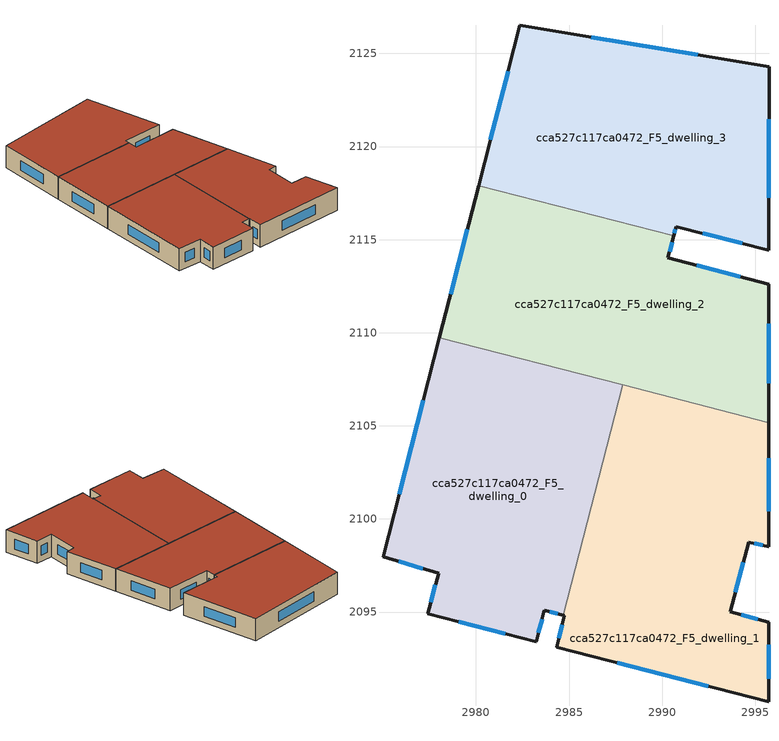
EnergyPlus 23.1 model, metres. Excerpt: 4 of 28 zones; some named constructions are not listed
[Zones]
cca527c117ca0472_F5_dwelling_0
 floor to cca527c117ca0472_F4_dwelling_0 (EU_floor_Construction): 2987.87,2107.2 2984.68,2094.82 2983.68,2095.1 2983.23,2093.41 2977.42,2094.91 2977.99,2097.08 2975.01,2097.98 2978.04,2109.73 z15
 wall outside (EU_wall_Construction): 2978.04,2109.73 2975.01,2097.98 2977.99,2097.08 2977.42,2094.91 2983.23,2093.41 2983.68,2095.1 2984.68,2094.82 z15:18
 wall to cca527c117ca0472_F5_dwelling_1 (EU_wall_Construction): 2984.68,2094.82 2987.87,2107.2 z15:18
 wall to cca527c117ca0472_F5_dwelling_2 (EU_wall_Construction): 2987.87,2107.2 2978.04,2109.73 z15:18
 window (EU_Window_Construction): 2979.08,2094.48 2981.57,2093.83 / 2977.83,2096.46 2977.58,2095.53 / 2975.86,2097.73 2977.14,2097.34 / 2977.17,2106.38 2975.87,2101.34 / 2983.97,2095.02 2984.4,2094.9 / 2983.36,2093.89 2983.55,2094.62 z15.86:17.14
 roof outside (EU_roof_Construction): 2984.68,2094.82 2987.87,2107.2 2978.04,2109.73 2975.01,2097.98 2977.99,2097.08 2977.42,2094.91 2983.23,2093.41 2983.68,2095.1 z18
cca527c117ca0472_F5_dwelling_1
 floor to cca527c117ca0472_F4_dwelling_1 (EU_floor_Construction): 2995.73,2105.17 2995.72,2098.52 2994.64,2098.75 2993.65,2095 2995.72,2094.46 2995.72,2090.18 2984.33,2093.12 2984.76,2094.8 2984.68,2094.82 2987.87,2107.2 z15
 wall outside (EU_wall_Construction): 2984.68,2094.82 2984.76,2094.8 2984.33,2093.12 2995.72,2090.18 2995.72,2094.46 2993.65,2095 2994.64,2098.75 2995.72,2098.52 2995.73,2105.17 z15:18
 wall to cca527c117ca0472_F5_dwelling_2 (EU_wall_Construction): 2995.73,2105.17 2987.87,2107.2 z15:18
 window (EU_Window_Construction): 2984.63,2094.32 2984.45,2093.6 / 2995.73,2100.42 2995.73,2103.27 / 2994.95,2098.68 2995.42,2098.59 / 2993.93,2096.07 2994.36,2097.68 / 2995.13,2094.62 2994.24,2094.85 / 2995.72,2091.41 2995.72,2093.24 / 2987.58,2092.28 2992.47,2091.02 z15.86:17.14
 roof outside (EU_roof_Construction): 2995.72,2090.18 2995.72,2094.46 2993.65,2095 2994.64,2098.75 2995.72,2098.52 2995.73,2105.17 2987.87,2107.2 2984.68,2094.82 2984.76,2094.8 2984.33,2093.12 z18
cca527c117ca0472_F5_dwelling_2
 floor to cca527c117ca0472_F4_dwelling_2 (EU_floor_Construction): 2995.73,2112.61 2995.73,2105.17 2978.04,2109.73 2980.15,2117.91 2990.62,2115.21 2990.31,2114.02 z15
 wall outside (EU_wall_Construction): 2995.73,2105.17 2995.73,2112.61 2990.31,2114.02 2990.62,2115.21 / 2980.15,2117.91 2978.04,2109.73 z15:18
 wall to cca527c117ca0472_F5_dwelling_3 (EU_wall_Construction): 2990.62,2115.21 2980.15,2117.91 z15:18
 window (EU_Window_Construction): 2990.4,2114.36 2990.53,2114.87 / 2994.18,2113.02 2991.86,2113.62 / 2995.73,2107.3 2995.73,2110.49 / 2979.54,2115.57 2978.64,2112.07 z15.86:17.14
 roof outside (EU_roof_Construction): 2995.73,2105.17 2995.73,2112.61 2990.31,2114.02 2990.62,2115.21 2980.15,2117.91 2978.04,2109.73 z18
cca527c117ca0472_F5_dwelling_3
 floor to cca527c117ca0472_F4_dwelling_3 (EU_floor_Construction): 2995.74,2124.29 2995.73,2114.43 2990.74,2115.7 2990.62,2115.21 2980.15,2117.91 2982.36,2126.51 z15
 wall outside (EU_wall_Construction): 2990.62,2115.21 2990.74,2115.7 2995.73,2114.43 2995.74,2124.29 2982.36,2126.51 2980.15,2117.91 z15:18
 window (EU_Window_Construction): 2981.73,2124.05 2980.78,2120.37 / 2991.92,2124.92 2986.19,2125.88 / 2995.73,2117.25 2995.74,2121.47 / 2992.17,2115.33 2994.31,2114.79 / 2990.65,2115.35 2990.71,2115.56 z15.86:17.14
 roof outside (EU_roof_Construction): 2995.73,2114.43 2995.74,2124.29 2982.36,2126.51 2980.15,2117.91 2990.62,2115.21 2990.74,2115.7 z18
[HVACTEMPLATE:THERMOSTAT] Constant Heating Setpoint=20; Constant Cooling Setpoint=50
EU_HeatOnly_cca527c117ca0472_F0_dwelling_0; EU_HeatOnly_cca527c117ca0472_F0_dwelling_1; EU_HeatOnly_cca527c117ca0472_F0_dwelling_2; EU_HeatOnly_cca527c117ca0472_F0_dwelling_3; EU_HeatOnly_cca527c117ca0472_F0_dwelling_4; EU_HeatOnly_cca527c117ca0472_F1_dwelling_0; EU_HeatOnly_cca527c117ca0472_F1_dwelling_1; EU_HeatOnly_cca527c117ca0472_F1_dwelling_2; EU_HeatOnly_cca527c117ca0472_F1_dwelling_3; EU_HeatOnly_cca527c117ca0472_F1_dwelling_4; EU_HeatOnly_cca527c117ca0472_F2_dwelling_0; EU_HeatOnly_cca527c117ca0472_F2_dwelling_1; EU_HeatOnly_cca527c117ca0472_F2_dwelling_2; EU_HeatOnly_cca527c117ca0472_F2_dwelling_3; EU_HeatOnly_cca527c117ca0472_F2_dwelling_4; EU_HeatOnly_cca527c117ca0472_F3_dwelling_0; EU_HeatOnly_cca527c117ca0472_F3_dwelling_1; EU_HeatOnly_cca527c117ca0472_F3_dwelling_2; EU_HeatOnly_cca527c117ca0472_F3_dwelling_3; EU_HeatOnly_cca527c117ca0472_F3_dwelling_4; EU_HeatOnly_cca527c117ca0472_F4_dwelling_0; EU_HeatOnly_cca527c117ca0472_F4_dwelling_1; EU_HeatOnly_cca527c117ca0472_F4_dwelling_2; EU_HeatOnly_cca527c117ca0472_F4_dwelling_3; EU_HeatOnly_cca527c117ca0472_F5_dwelling_0; EU_HeatOnly_cca527c117ca0472_F5_dwelling_1; EU_HeatOnly_cca527c117ca0472_F5_dwelling_2; EU_HeatOnly_cca527c117ca0472_F5_dwelling_3
[SCHEDULE:CONSTANT]
Name | Hourly Value
EU_AlwaysOn | 1
EU_CoolingOff | 0
[SCHEDULE:FILE] Column Number=1; Rows to Skip at Top=0; Number of Hours of Data=8760; Column Separator=Comma; Interpolate to Timestep=No; Minutes per Item=60; Adjust Schedule for Daylight Savings=Yes
Name | File
EU_Step8_GainSchedule_cca527c117ca0472_F5_dwelling_2_f000 | ../../schedules/cca527c117ca0472/cca527c117ca0472_F5_dwelling_2_f000_gain.csv
EU_Step8_GainSchedule_cca527c117ca0472_F5_dwelling_3_f000 | ../../schedules/cca527c117ca0472/cca527c117ca0472_F5_dwelling_3_f000_gain.csv
